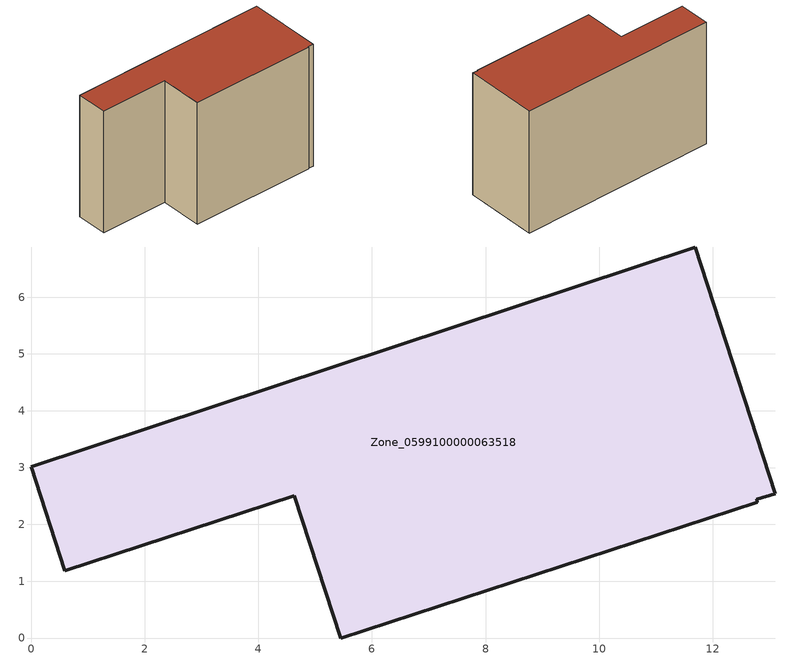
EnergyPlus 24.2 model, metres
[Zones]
Zone_0599100000063518
 floor ground (C_G): 4.64,2.5 0.59,1.18 0,3.01 11.69,6.88 13.1,2.54 12.77,2.45 12.79,2.39 5.46,0 z0
 wall outside (C_F): 11.69,6.88 0,3.01 0.59,1.18 4.64,2.5 5.46,0 12.79,2.39 12.77,2.45 13.1,2.54 11.69,6.88 z0:7.88
 roof outside (C_R): 5.46,0 12.79,2.39 12.77,2.45 13.1,2.54 11.69,6.88 0,3.01 0.59,1.18 4.64,2.5 z7.88
[BUILDING]
Pand.0599100000063518: North Axis=0; Terrain=City; Loads Convergence Tolerance Value=0.04; Temperature Convergence Tolerance Value=0.4; Solar Distribution=FullExterior; Maximum Number of Warmup Days=25; Minimum Number of Warmup Days=1
[Site:Location]
Rotterdam.The.Hague.AP_ZH_NLD Design_Conditions: Latitude=51.96; Longitude=4.45; Time Zone=1; Elevation=-4.5
[SITE:GROUNDTEMPERATURE:BUILDINGSURFACE]
18, 18, 18, 18, 18, 18, 18, 18, 18, 18, 18, 18
[MATERIAL] Thermal Absorptance=0.9; Solar Absorptance=0.7; Visible Absorptance=0.7
Name | Roughness | Thickness | Conductivity | Density | Specific Heat
G.TC.1946 | MediumSmooth | 0.15 | 1 | 540 | 1210
F.TC.1946 | Rough | 0.3 | 0.857143 | 1920 | 840
R.TC.1946 | MediumRough | 0.2 | 0.909091 | 1500 | 1000
[CONSTRUCTION]
C_G: G.TC.1946
C_F: F.TC.1946
C_R: R.TC.1946
[ZONE]
Zone_0599100000063518: Type=1; Multiplier=1; Ceiling Height=Autocalculate; Volume=Autocalculate; Floor Area=autocalculate; Part of Total Floor Area=Yes
[ZONEINFILTRATION:DESIGNFLOWRATE]
Infil_Zone_0599100000063518: Zone or ZoneList or Space or SpaceList=Zone_0599100000063518; Schedule=AlwaysOn; Design Flow Rate Calculation Method=Flow/Area; Flow Rate per Floor Area=0.003; Constant Term Coefficient=1; Temperature Term Coefficient=0; Velocity Term Coefficient=0; Velocity Squared Term Coefficient=0
[HVACTEMPLATE:ZONE:IDEALLOADSAIRSYSTEM]
Zone_0599100000063518: Maximum Heating Supply Air Temperature=50; Minimum Cooling Supply Air Temperature=13; Maximum Heating Supply Air Humidity Ratio=0.0156; Minimum Cooling Supply Air Humidity Ratio=0.0077; Heating Limit=NoLimit; Cooling Limit=NoLimit; Dehumidification Control Type=ConstantSensibleHeatRatio; Cooling Sensible Heat Ratio=0.7; Dehumidification Setpoint=60; Humidification Control Type=None; Humidification Setpoint=30; Outdoor Air Method=None; Outdoor Air Flow Rate per Person=0.00944; Outdoor Air Flow Rate per Zone Floor Area=0; Outdoor Air Flow Rate per Zone=0; Demand Controlled Ventilation Type=None; Outdoor Air Economizer Type=NoEconomizer; Heat Recovery Type=None; Sensible Heat Recovery Effectiveness=0.7; Latent Heat Recovery Effectiveness=0.65
[ZONECONTROL:THERMOSTAT]
ThermostatControl_Zone_0599100000063518: Zone or ZoneList=Zone_0599100000063518; Control Type Schedule=DualSetpointControlType; Control 1=Thermostat_Zone_0599100000063518; Temperature Difference Between Cutout And Setpoint=0
[THERMOSTATSETPOINT:DUALSETPOINT]
Thermostat_Zone_0599100000063518: Heating Setpoint Temperature Schedule=HeatingSetpoint_Zone_0599100000063518; Cooling Setpoint Temperature Schedule=CoolingSetpoint_Zone_0599100000063518
[SCHEDULE:COMPACT]
HeatingSetpoint_Zone_0599100000063518: Through: 12/31, For: AllDays, Until: 24:00, 21
CoolingSetpoint_Zone_0599100000063518: Through: 12/31, For: AllDays, Until: 24:00, 24
DualSetpointControlType: Through: 12/31, For: AllDays, Until: 24:00, 4
AlwaysOn: Through: 12/31, For: AllDays, Until: 24:00, 1
